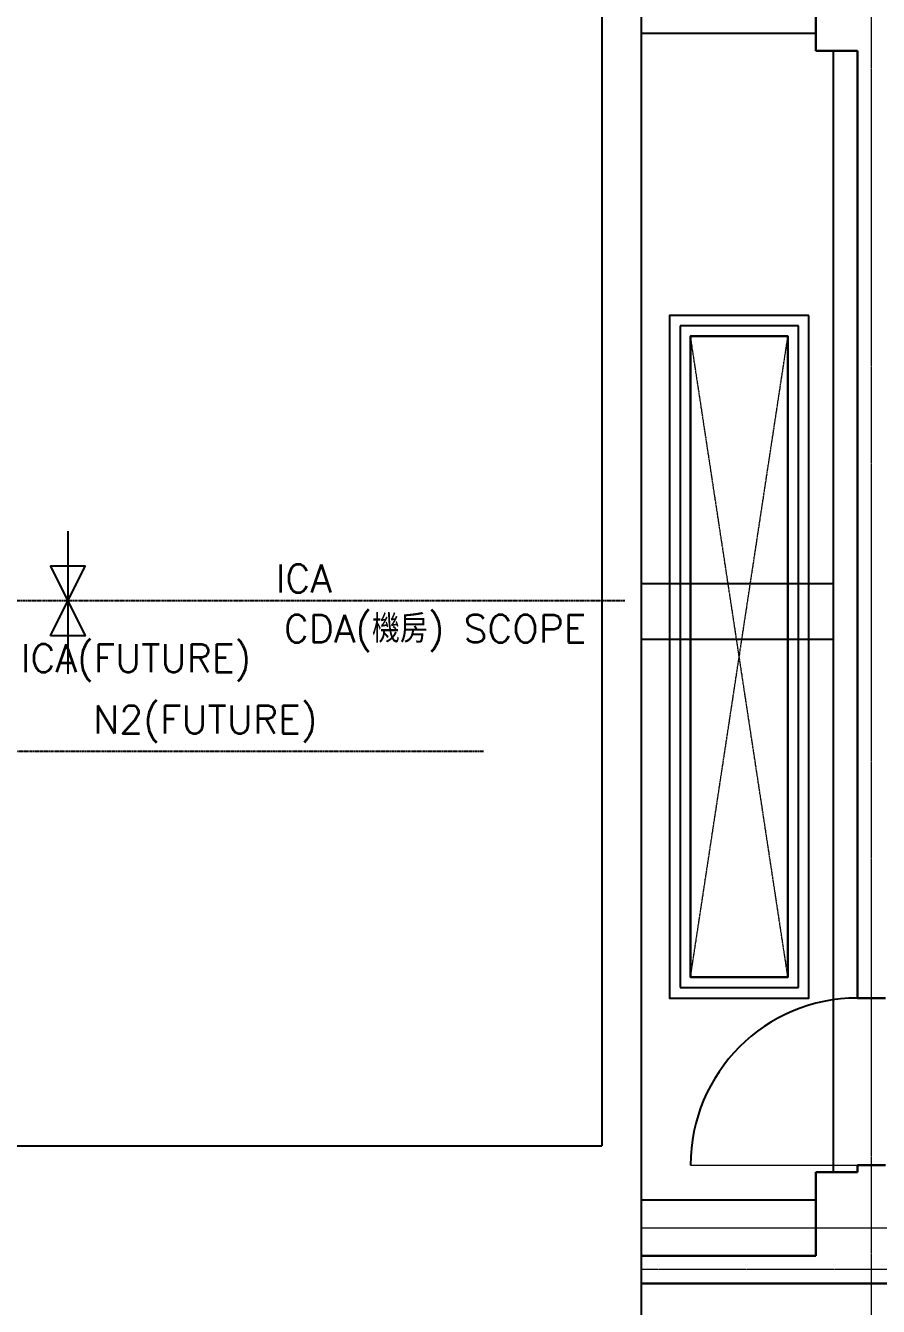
# Model space of a CAD drawing. Extents: x 0 to 160756, y 0 to 229247.
# Drawn here: x 48058 to 54185, y 67862 to 77056 of the extents above; entities that cross this region are included whole.
import ezdxf
from ezdxf.enums import TextEntityAlignment as Align
from ezdxf.xclip import XClip

# ---------------------------------------------------------------- set-up
doc = ezdxf.new("R2010")
doc.units = 0
doc.header["$LTSCALE"] = 10
doc.header["$XCLIPFRAME"] = 2
for name, pattern in [('H12設備棟3F$0$CENTERK0', [0.65, 0.5, -0.05, 0.05, -0.05]), ('H12設備棟3F$0$CENTERK1', [0.983, 0.833, -0.05, 0.05, -0.05]), ('H12設備棟3F$0$CENTERK3', [2.749, 2.5, -0.083, 0.083, -0.083]), ('H12設備棟3F$0$CENTERK5', [6.916, 6.667, -0.083, 0.083, -0.083]), ('H12設備棟3F$0$DOTK1', [0.1, 0.05, -0.05]), ('H12設備棟3F$0$HIDDEN', [0.375, 0.25, -0.125]), ('XCM7P30CDA$0$20P1-CDA-03-C10-00$0$XCM2QB1$0$HIDDEN', [0.375, 0.25, -0.125]), ('XCM7P30CDA$0$CENTER2', [1.125, 0.75, -0.125, 0.125, -0.125]), ('XCM7P30CDA$0$PHANTOM', [2.5, 1.25, -0.25, 0.25, -0.25, 0.25, -0.25])]:
    doc.linetypes.add(name, pattern=pattern)
for name, color, linetype in [('H12設備棟3F$0$ARC-BEAM', 252, 'H12設備棟3F$0$HIDDEN'), ('H12設備棟3F$0$H-SIN', 252, 'H12設備棟3F$0$CENTERK5'), ('H12設備棟3F$0$K-SIN', 252, 'H12設備棟3F$0$CENTERK3'), ('H12設備棟3F$0$KABE1', 252, 'Continuous'), ('H12設備棟3F$0$SUGATA3', 252, 'Continuous'), ('H12設備棟3F$0$SUGATAD', 252, 'H12設備棟3F$0$DOTK1'), ('H12設備棟3F$0$TATEGU3', 252, 'Continuous'), ('XCM7P30CDA$0$G-SCOPE-MARK', 252, 'XCM7P30CDA$0$PHANTOM'), ('XCM7P30CDA$0$G-SCOPE-TEXT', 252, 'Continuous')]:
    doc.layers.add(name, color=color, linetype=linetype)
doc.styles.add('XCM7P30CDA$0$aa-txt', font='simplex.shx', dxfattribs={"width": 0.8, "bigfont": 'chineset.shx'})

# ---------------------------------------------------------------- blocks, each defined once
blk = doc.blocks.new('H12設備棟3F')
at = {"layer": 'H12設備棟3F$0$ARC-BEAM'}
for p, q in [((53735.2, 77000.3), (45535.2, 77000.3)), ((53860.2, 76875.3), (53860.2, 68825.3)), ((49835.2, 73050.3), (53860.2, 73050.3)), ((49835.2, 72650.3), (53860.2, 72650.3)), ((45535.2, 68625.3), (53735.2, 68625.3))]:
    blk.add_line(p, q, dxfattribs=at)
at = {"layer": 'H12設備棟3F$0$H-SIN', "lineweight": 5}
for p, q in [((54135.2, 61882.1), (54135.2, 107531.3)), ((10462.6, 68425.3), (81271.4, 68425.3))]:
    blk.add_line(p, q, dxfattribs=at)
at = {"layer": 'H12設備棟3F$0$K-SIN', "lineweight": 5}
blk.add_line((80531.4, 68125.3), (11677.6, 68125.3), dxfattribs=at)
at = {"layer": 'H12設備棟3F$0$KABE1', "linetype": 'Continuous', "lineweight": 30}
for p, q in [((53735.2, 76875.3), (53735.2, 77675.3)), ((54035.2, 76875.3), (53735.2, 76875.3)), ((54035.2, 76875.3), (54035.2, 70075.3)), ((54235.2, 70075.3), (54035.2, 70075.3)), ((54035.2, 68875.3), (54035.2, 68825.3)), ((54035.2, 68875.3), (54235.2, 68875.3)), ((53735.2, 68825.3), (54035.2, 68825.3)), ((53735.2, 68225.3), (53735.2, 68825.3)), ((51135.2, 68225.3), (53735.2, 68225.3)), ((59385.2, 68025.3), (51135.2, 68025.3))]:
    blk.add_line(p, q, dxfattribs=at)
at = {"layer": 'H12設備棟3F$0$SUGATA3'}
for points in [[(53685.2, 74975.3), (52685.2, 74975.3), (52685.2, 70075.3), (53685.2, 70075.3)], [(52835.2, 74825.3), (53535.2, 74825.3), (53535.2, 70225.3), (52835.2, 70225.3)], [(53535.2, 74825.3), (52835.2, 74825.3), (52835.2, 70225.3), (53535.2, 70225.3)]]:
    blk.add_lwpolyline(points, close=True, dxfattribs=at)
at = {"layer": 'H12設備棟3F$0$SUGATAD', "linetype": 'H12設備棟3F$0$CENTERK1', "lineweight": 5}
for p, q in [((52835.2, 70225.3), (53535.2, 74825.3)), ((53535.2, 70225.3), (52835.2, 74825.3))]:
    blk.add_line(p, q, dxfattribs=at)
at = {"layer": 'H12設備棟3F$0$SUGATAD', "linetype": 'H12設備棟3F$0$CENTERK0'}
blk.add_lwpolyline([(53610.2, 74900.3), (52760.2, 74900.3), (52760.2, 70150.3), (53610.2, 70150.3)], close=True, dxfattribs=at)
at = {"layer": 'H12設備棟3F$0$TATEGU3', "linetype": 'Continuous', "lineweight": 9}
blk.add_line((52835.2, 68875.3), (54035.2, 68875.3), dxfattribs=at)
at = {"layer": 'H12設備棟3F$0$TATEGU3', "linetype": 'Continuous'}
blk.add_arc((54035.2, 68875.3), 1200, 90, 180, dxfattribs=at)
blk = doc.blocks.new('XCM7P30CDA')
at = {"linetype": 'XCM7P30CDA$0$20P1-CDA-03-C10-00$0$XCM2QB1$0$HIDDEN'}
blk.add_lwpolyline([(52197.5, 77427.8), (52197.5, 69011.7), (42851.1, 69011.7), (42851.1, 77427.8)], close=True, dxfattribs=at)
at = {"layer": 'XCM7P30CDA$0$G-SCOPE-MARK', "linetype": 'Continuous'}
blk.add_line((48361.7, 73425.7), (48361.7, 72403.5), dxfattribs=at)
at = {"layer": 'XCM7P30CDA$0$G-SCOPE-MARK', "linetype": 'XCM7P30CDA$0$CENTER2'}
for p, q in [((52364.4, 72925.7), (47359.8, 72925.7)), ((51348.3, 71845.7), (47359.8, 71845.7))]:
    blk.add_line(p, q, dxfattribs=at)
at = {"layer": 'XCM7P30CDA$0$G-SCOPE-MARK', "linetype": 'Continuous'}
blk.add_lwpolyline([(48236.7, 72675.7), (48486.7, 73175.7), (48236.7, 73175.7), (48486.7, 72675.7)], close=True, dxfattribs=at)
at = {"layer": 'XCM7P30CDA$0$G-SCOPE-TEXT', "style": 'XCM7P30CDA$0$aa-txt'}
for s, p in [('ICA ', (49855.1, 73086.1)), ('CDA(機房) SCOPE', (49912.7, 72726.4)), ('ICA(FUTURE)', (48023.7, 72514.9)), ('N2(FUTURE)', (48542.9, 72075.2))]:
    blk.add_text(s, height=200, dxfattribs=at).set_placement(p, align=Align.MIDDLE_LEFT)

msp = doc.modelspace()

# ---------------------------------------------------------------- block references
msp.add_blockref('XCM7P30CDA', (0, 0))
ref = msp.add_blockref('H12設備棟3F', (0, 0))
XClip(ref).set_block_clipping_path([(52480.8428845762, 60066.8604644329), (84559.6547477046, 105824.4625800119)])

doc.saveas('drawing.dxf')
